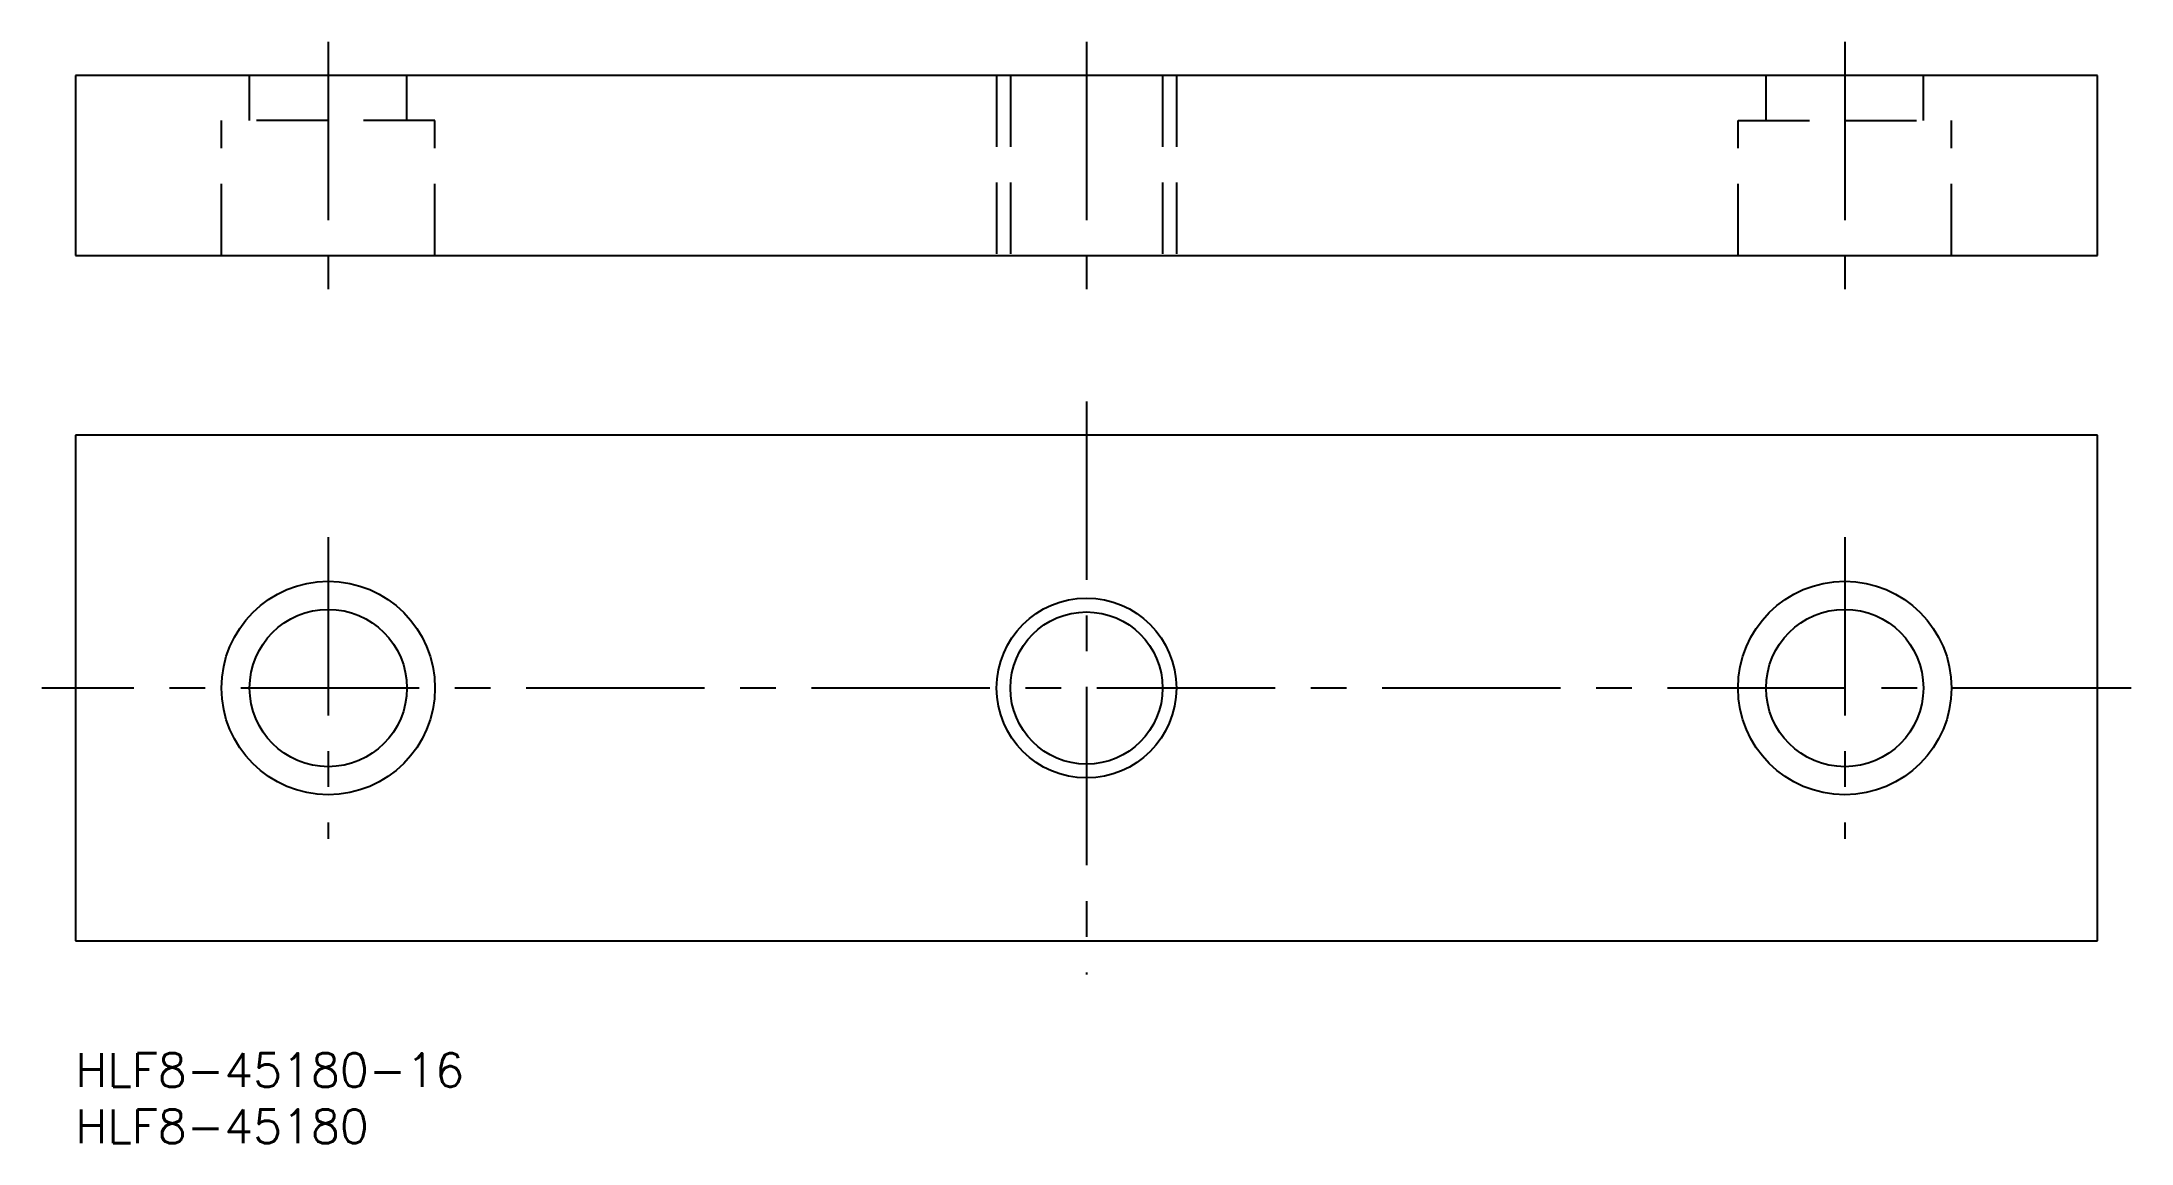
# Model space of a CAD drawing. Extents: x -3 to 183, y -8 to 90.
import ezdxf

# ---------------------------------------------------------------- set-up
doc = ezdxf.new("R2010")
doc.units = 0
doc.header["$LTSCALE"] = 0.5
doc.linetypes.add('CENTER', pattern=[50.8, 31.75, -6.35, 6.35, -6.35])
doc.linetypes.add('DASHED', pattern=[19.05, 12.7, -6.35])
for name, color, linetype in [('MSM_CENTER', 1, 'CENTER'), ('MSM_CONTINUOUS', 7, 'CONTINUOUS'), ('MSM_DASHED', 4, 'DASHED'), ('MSM_NARROW', 5, 'CONTINUOUS'), ('MSM_PART_NUMBER', 7, 'CONTINUOUS')]:
    doc.layers.add(name, color=color, linetype=linetype)
doc.styles.get("Standard").update_dxf_attribs({"font": 'txt.shx', "height": 3, "bigfont": 'bigfont.shx'})

# ---------------------------------------------------------------- blocks, each defined once
blk = doc.blocks.new('*U2')
at = {"layer": 'MSM_PART_NUMBER'}
blk.add_text('HLF8-45180-16', height=3, dxfattribs=at).set_placement((0, -3))
blk = doc.blocks.new('*U3')
at = {"layer": 'MSM_PART_NUMBER'}
blk.add_text('HLF8-45180', height=3, dxfattribs=at).set_placement((0, -8))

msp = doc.modelspace()

# ---------------------------------------------------------------- linework, layer by layer
at = {"layer": 'MSM_CENTER'}
for p, q in [((22.5, 90), (22.5, 68)), ((90, 90), (90, 68)), ((157.5, 90), (157.5, 68)), ((90, 58), (90, 7)), ((22.5, 45.93), (22.5, 19.07)), ((157.5, 45.93), (157.5, 19.07)), ((183, 32.5), (-3, 32.5))]:
    msp.add_line(p, q, dxfattribs=at)
at = {"layer": 'MSM_CONTINUOUS'}
for p, q in [((180, 87), (0, 87)), ((0, 87), (0, 71)), ((180, 71), (180, 87)), ((0, 71), (180, 71)), ((180, 55), (0, 55)), ((0, 55), (0, 10)), ((180, 10), (180, 55)), ((0, 10), (180, 10))]:
    msp.add_line(p, q, dxfattribs=at)
for centre, radius in [((22.5, 32.5), 9.5), ((157.5, 32.5), 9.5), ((22.5, 32.5), 7), ((90, 32.5), 6.77), ((157.5, 32.5), 7)]:
    msp.add_circle(centre, radius, dxfattribs=at)
at = {"layer": 'MSM_DASHED'}
for p, q in [((15.5, 83), (15.5, 87)), ((29.5, 83), (29.5, 87)), ((82, 87), (82, 71)), ((83.23, 87), (83.23, 71)), ((96.77, 87), (96.77, 71)), ((98, 87), (98, 71)), ((150.5, 83), (150.5, 87)), ((164.5, 83), (164.5, 87)), ((13, 71), (13, 83)), ((32, 83), (13, 83)), ((32, 71), (32, 83)), ((148, 83), (167, 83)), ((148, 71), (148, 83)), ((167, 71), (167, 83))]:
    msp.add_line(p, q, dxfattribs=at)
at = {"layer": 'MSM_NARROW'}
msp.add_circle((90, 32.5), 8, dxfattribs=at)

# ---------------------------------------------------------------- block references
at = {"layer": 'MSM_CONTINUOUS'}
for name in ['*U2', '*U3']:
    msp.add_blockref(name, (0, 0), dxfattribs=at)

doc.saveas('drawing.dxf')
